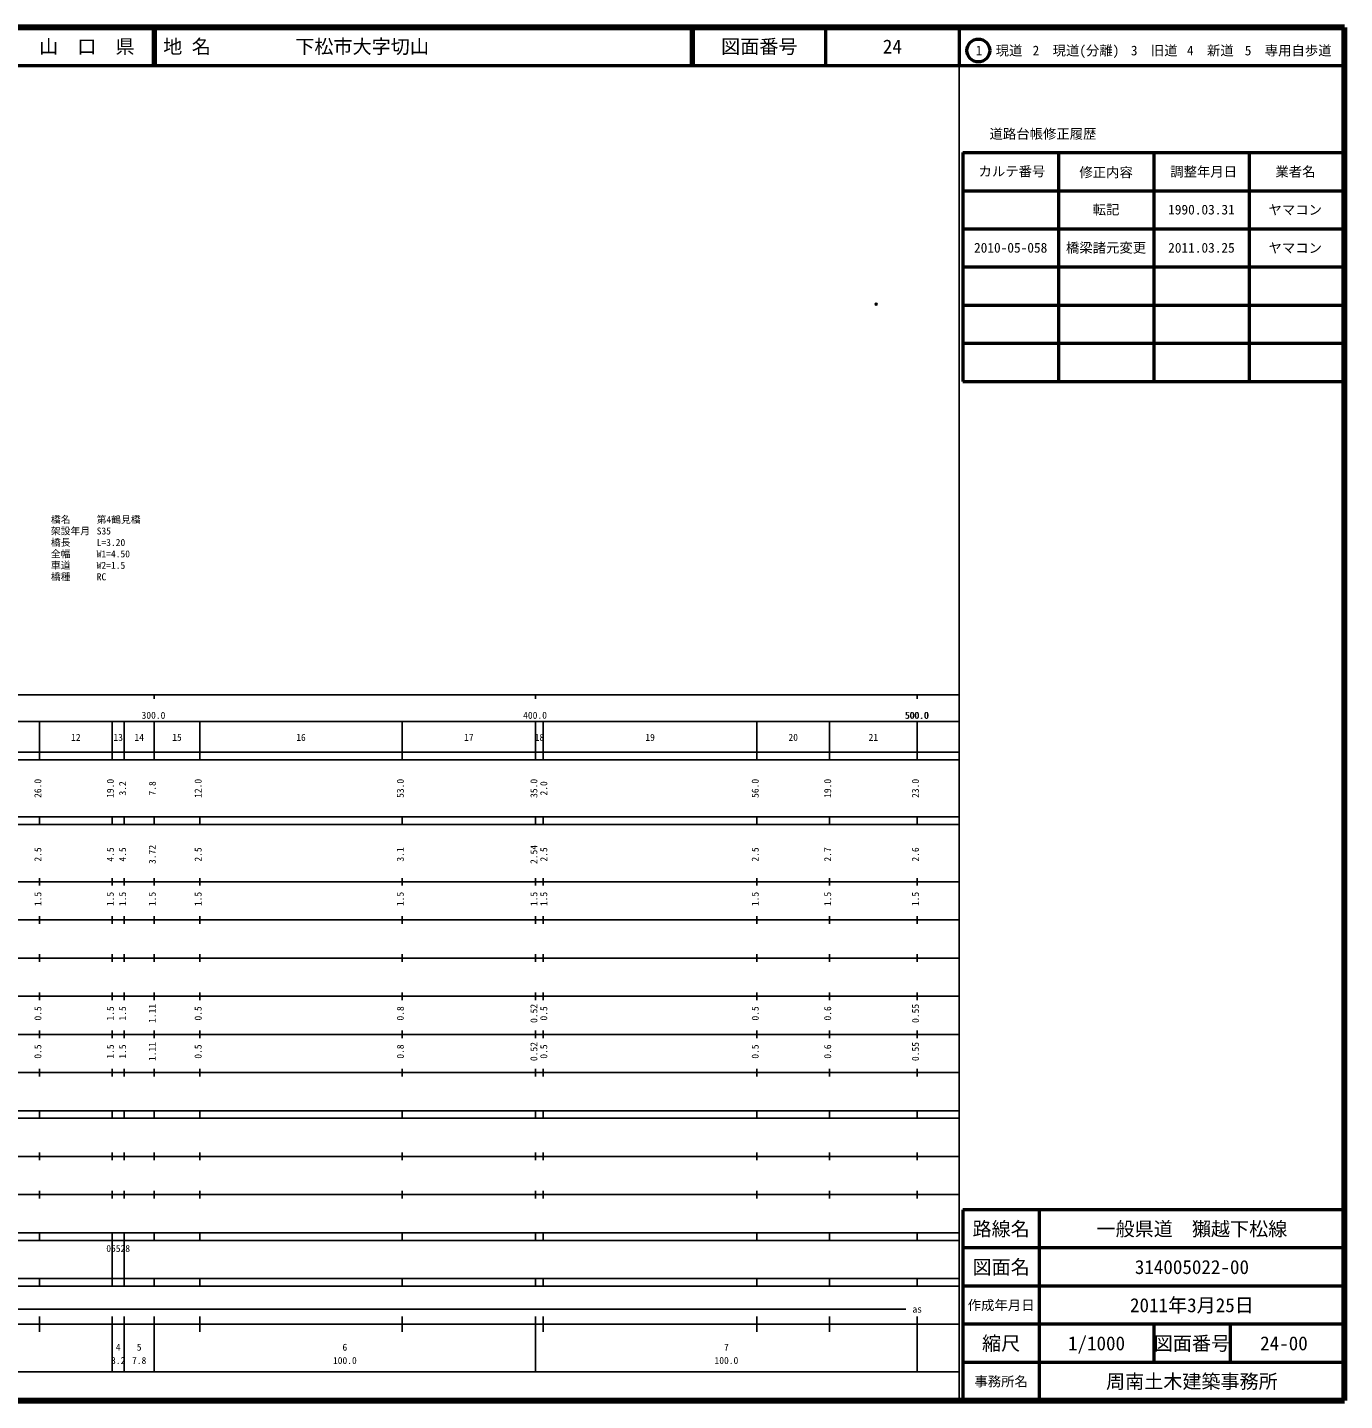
# Model space of a CAD drawing. Units: millimetres on the paper, with parts at other scales. Extents: x 40 to 680, y 20 to 380.
# Drawn here: x 334.8 to 680, y 20 to 380 of the extents above; entities that cross this region are included whole.
import ezdxf
from ezdxf.enums import TextEntityAlignment as Align

# ---------------------------------------------------------------- set-up
doc = ezdxf.new("R2010")
doc.units = ezdxf.units.MM
doc.header["$PDMODE"] = 32
doc.header["$PDSIZE"] = 0.5
for name, color, linetype in [('M-OTRS', 6, 'Continuous'), ('M-STR-HTXT', 7, 'Continuous'), ('M-TTL-TXT', 7, 'Continuous')]:
    doc.layers.add(name, color=color, linetype=linetype)
for name, color, linetype, lineweight in [('M-TTL', 2, 'Continuous', 140), ('M-TTL-BAND', 7, 'Continuous', 25), ('M-TTL-FRAM', 2, 'Continuous', 50), ('M-TTL-LINE', 7, 'Continuous', 50)]:
    doc.layers.add(name, color=color, linetype=linetype, lineweight=lineweight)
doc.styles.add('ＭＳ ゴシック', font='')
doc.styles.get('ＭＳ ゴシック').set_extended_font_data('MS Gothic')

msp = doc.modelspace()

# ---------------------------------------------------------------- linework, layer by layer
at = {"layer": 'M-OTRS'}
msp.add_point((557.248, 307.481), dxfattribs=at)
at = {"layer": 'M-TTL'}
for p, q in [((680, 380), (40, 380)), ((680, 20), (680, 380)), ((40, 20), (680, 20))]:
    msp.add_line(p, q, dxfattribs=at)
at = {"layer": 'M-TTL-BAND'}
for p, q in [((579, 20), (579, 370)), ((40, 205), (579, 205)), ((368, 205), (368, 204)), ((468, 205), (468, 204)), ((568, 205), (568, 204)), ((68, 198), (579, 198)), ((338, 188), (338, 198)), ((357, 188), (357, 198)), ((360.2, 188), (360.2, 198)), ((368, 188), (368, 198)), ((380, 188), (380, 198)), ((433, 188), (433, 198)), ((468, 188), (468, 198)), ((470, 188), (470, 198)), ((526, 188), (526, 198)), ((545, 188), (545, 198)), ((568, 188), (568, 198)), ((40, 190), (579, 190)), ((40, 188), (579, 188)), ((40, 173), (579, 173)), ((338, 171), (338, 173)), ((357, 171), (357, 173)), ((360.2, 171), (360.2, 173)), ((368, 171), (368, 173)), ((380, 171), (380, 173)), ((433, 171), (433, 173)), ((468, 171), (468, 173)), ((470, 171), (470, 173)), ((526, 171), (526, 173)), ((545, 171), (545, 173)), ((568, 171), (568, 173)), ((40, 171), (579, 171)), ((40, 156), (579, 156)), ((338, 155), (338, 157)), ((357, 155), (357, 157)), ((360.2, 155), (360.2, 157)), ((368, 155), (368, 157)), ((380, 155), (380, 157)), ((433, 155), (433, 157)), ((468, 155), (468, 157)), ((470, 155), (470, 157)), ((526, 155), (526, 157)), ((545, 155), (545, 157)), ((568, 155), (568, 157)), ((46, 146), (579, 146)), ((338, 145), (338, 147)), ((357, 145), (357, 147)), ((360.2, 145), (360.2, 147)), ((368, 145), (368, 147)), ((380, 145), (380, 147)), ((433, 145), (433, 147)), ((468, 145), (468, 147)), ((470, 145), (470, 147)), ((526, 145), (526, 147)), ((545, 145), (545, 147)), ((568, 145), (568, 147)), ((338, 135), (338, 137)), ((357, 135), (357, 137)), ((360.2, 135), (360.2, 137)), ((368, 135), (368, 137)), ((380, 135), (380, 137)), ((433, 135), (433, 137)), ((468, 135), (468, 137)), ((470, 135), (470, 137)), ((526, 135), (526, 137)), ((545, 135), (545, 137)), ((568, 135), (568, 137)), ((52, 136), (579, 136)), ((46, 126), (579, 126)), ((338, 125), (338, 127)), ((357, 125), (357, 127)), ((360.2, 125), (360.2, 127)), ((368, 125), (368, 127)), ((380, 125), (380, 127)), ((433, 125), (433, 127)), ((468, 125), (468, 127)), ((470, 125), (470, 127)), ((526, 125), (526, 127)), ((545, 125), (545, 127)), ((568, 125), (568, 127)), ((52, 116), (579, 116)), ((338, 115), (338, 117)), ((357, 115), (357, 117)), ((360.2, 115), (360.2, 117)), ((368, 115), (368, 117)), ((380, 115), (380, 117)), ((433, 115), (433, 117)), ((468, 115), (468, 117)), ((470, 115), (470, 117)), ((526, 115), (526, 117)), ((545, 115), (545, 117)), ((568, 115), (568, 117)), ((46, 106), (579, 106)), ((338, 105), (338, 107)), ((357, 105), (357, 107)), ((360.2, 105), (360.2, 107)), ((368, 105), (368, 107)), ((380, 105), (380, 107)), ((433, 105), (433, 107)), ((468, 105), (468, 107)), ((470, 105), (470, 107)), ((526, 105), (526, 107)), ((545, 105), (545, 107)), ((568, 105), (568, 107)), ((40, 96), (579, 96)), ((40, 94), (579, 94)), ((338, 94), (338, 96)), ((357, 94), (357, 96)), ((360.2, 94), (360.2, 96)), ((368, 94), (368, 96)), ((380, 94), (380, 96)), ((433, 94), (433, 96)), ((468, 94), (468, 96)), ((470, 94), (470, 96)), ((526, 94), (526, 96)), ((545, 94), (545, 96)), ((568, 94), (568, 96)), ((49, 84), (579, 84)), ((338, 83), (338, 85)), ((357, 83), (357, 85)), ((360.2, 83), (360.2, 85)), ((368, 83), (368, 85)), ((380, 83), (380, 85)), ((433, 83), (433, 85)), ((468, 83), (468, 85)), ((470, 83), (470, 85)), ((526, 83), (526, 85)), ((545, 83), (545, 85)), ((568, 83), (568, 85)), ((40, 74), (579, 74)), ((338, 73), (338, 75)), ((357, 73), (357, 75)), ((360.2, 73), (360.2, 75)), ((368, 73), (368, 75)), ((380, 73), (380, 75)), ((433, 73), (433, 75)), ((468, 73), (468, 75)), ((470, 73), (470, 75)), ((526, 73), (526, 75)), ((545, 73), (545, 75)), ((568, 73), (568, 75)), ((40, 64), (579, 64)), ((40, 62), (579, 62)), ((338, 62), (338, 64)), ((357, 62), (357, 64)), ((357, 52), (357, 62)), ((360.2, 62), (360.2, 64)), ((360.2, 52), (360.2, 62)), ((368, 62), (368, 64)), ((380, 62), (380, 64)), ((433, 62), (433, 64)), ((468, 62), (468, 64)), ((470, 62), (470, 64)), ((526, 62), (526, 64)), ((545, 62), (545, 64)), ((568, 62), (568, 64)), ((40, 52), (579, 52)), ((338, 50), (338, 52)), ((357, 50), (357, 52)), ((360.2, 50), (360.2, 52)), ((368, 50), (368, 52)), ((380, 50), (380, 52)), ((433, 50), (433, 52)), ((468, 50), (468, 52)), ((470, 50), (470, 52)), ((526, 50), (526, 52)), ((545, 50), (545, 52)), ((568, 50), (568, 52)), ((40, 50), (579, 50)), ((71, 44), (565, 44)), ((40, 40), (579, 40)), ((338, 38), (338, 42)), ((357, 27.5), (357, 42)), ((360.2, 27.5), (360.2, 42)), ((368, 27.5), (368, 42)), ((380, 38), (380, 42)), ((433, 38), (433, 42)), ((468, 27.5), (468, 42)), ((470, 38), (470, 42)), ((526, 38), (526, 42)), ((545, 38), (545, 42)), ((568, 27.5), (568, 42)), ((68, 27.5), (579, 27.5))]:
    msp.add_line(p, q, dxfattribs=at)
at = {"layer": 'M-TTL-FRAM'}
for p, q in [((580, 347.197), (580, 287.197)), ((580, 347.197), (680, 347.197)), ((580, 287.197), (680, 287.197)), ((680, 70), (580, 70)), ((580, 70), (580, 20))]:
    msp.add_line(p, q, dxfattribs=at)
at = {"layer": 'M-TTL-LINE'}
for p, q in [((367.75, 380), (367.75, 370)), ((368.25, 380), (368.25, 370)), ((508.747, 380), (508.747, 370)), ((509.247, 380), (509.247, 370)), ((543.997, 380), (543.997, 370)), ((579, 380), (579, 370)), ((40, 370), (680, 370)), ((605, 347.197), (605, 287.197)), ((630, 347.197), (630, 287.197)), ((655, 347.197), (655, 287.197)), ((580, 337.197), (680, 337.197)), ((580, 327.197), (680, 327.197)), ((580, 317.197), (680, 317.197)), ((580, 307.197), (680, 307.197)), ((580, 297.197), (680, 297.197)), ((600, 70), (600, 20)), ((680, 60), (580, 60)), ((680, 50), (580, 50)), ((680, 40), (580, 40)), ((630, 40), (630, 30)), ((650, 40), (650, 30)), ((680, 30), (580, 30))]:
    msp.add_line(p, q, dxfattribs=at)
msp.add_circle((584.031, 373.958), 3, dxfattribs=at)

# ---------------------------------------------------------------- texts
at = {"layer": 'M-STR-HTXT', "style": 'ＭＳ ゴシック'}
for s, p in [('橋名', (340.959, 249.512)), ('第4鶴見橋', (352.959, 249.512)), ('架設年月', (340.959, 246.512)), ('S35', (352.959, 246.512)), ('橋長', (340.959, 243.512)), ('L=3.20', (352.959, 243.512)), ('全幅', (340.959, 240.512)), ('W1=4.50', (352.959, 240.512)), ('車道', (340.959, 237.512)), ('W2=1.5', (352.959, 237.512)), ('橋種', (340.959, 234.512)), ('RC', (352.959, 234.512))]:
    msp.add_text(s, height=1.833, dxfattribs=at).set_placement(p, align=Align.BOTTOM_LEFT)
at = {"layer": 'M-TTL-BAND', "style": 'ＭＳ ゴシック'}
for s, p in [('300.0', (367.844, 198.195)), ('400.0', (467.844, 198.195)), ('500.0', (567.844, 198.195)), ('500.0', (568, 198.195)), ('12', (347.5, 192.405)), ('13', (358.6, 192.405)), ('14', (364.1, 192.405)), ('15', (374, 192.405)), ('16', (406.5, 192.405)), ('17', (450.5, 192.405)), ('18', (469, 192.405)), ('19', (498, 192.405)), ('20', (535.5, 192.405)), ('21', (556.5, 192.405)), ('as', (568, 42.5)), ('4', (358.6, 32.523)), ('5', (364.1, 32.523)), ('6', (418, 32.523)), ('7', (518, 32.523)), ('3.2', (358.6, 29.033)), ('7.8', (364.1, 29.033)), ('100.0', (418, 29.033)), ('100.0', (518, 29.033))]:
    msp.add_text(s, height=1.833, dxfattribs=at).set_placement(p, align=Align.BOTTOM_CENTER)
for s, p in [('26.0', (339, 180.5)), ('19.0', (358, 180.5)), ('3.2', (361.2, 180.5)), ('7.8', (369, 180.5)), ('12.0', (381, 180.5)), ('53.0', (434, 180.5)), ('35.0', (469, 180.5)), ('2.0', (471.593, 180.5)), ('56.0', (527, 180.5)), ('19.0', (546, 180.5)), ('23.0', (569, 180.5)), ('2.5', (339, 163.174)), ('4.5', (358, 163.174)), ('4.5', (361.2, 163.174)), ('3.72', (369, 163.174)), ('2.5', (381, 163.174)), ('3.1', (434, 163.174)), ('2.54', (469, 163.174)), ('2.5', (471.593, 163.174)), ('2.5', (527, 163.174)), ('2.7', (546, 163.174)), ('2.6', (569, 163.174)), ('1.5', (339, 151.5)), ('1.5', (358, 151.5)), ('1.5', (361.2, 151.5)), ('1.5', (369, 151.5)), ('1.5', (381, 151.5)), ('1.5', (434, 151.5)), ('1.5', (469, 151.5)), ('1.5', (471.593, 151.5)), ('1.5', (527, 151.5)), ('1.5', (546, 151.5)), ('1.5', (569, 151.5)), ('0.5', (339, 121.5)), ('1.5', (358, 121.5)), ('1.5', (361.2, 121.5)), ('1.11', (369, 121.5)), ('0.5', (381, 121.5)), ('0.8', (434, 121.5)), ('0.52', (469, 121.5)), ('0.5', (471.593, 121.5)), ('0.5', (527, 121.5)), ('0.6', (546, 121.5)), ('0.55', (569, 121.5)), ('0.5', (339, 111.5)), ('1.5', (358, 111.5)), ('1.5', (361.2, 111.5)), ('1.11', (369, 111.5)), ('0.5', (381, 111.5)), ('0.8', (434, 111.5)), ('0.52', (469, 111.5)), ('0.5', (471.593, 111.5)), ('0.5', (527, 111.5)), ('0.6', (546, 111.5)), ('0.55', (569, 111.5))]:
    msp.add_text(s, height=1.833, rotation=90, dxfattribs=at).set_placement(p, align=Align.BOTTOM_CENTER)
msp.add_text('05528', height=1.833, dxfattribs=at).set_placement((355.475, 58.405), align=Align.BOTTOM_LEFT)
at = {"layer": 'M-TTL-TXT', "style": 'ＭＳ ゴシック'}
for s, height, p in [('山\u3000口\u3000県', 3.666, (350.375, 375)), ('図面番号', 3.666, (526.622, 375)), ('24', 3.666, (561.497, 375)), ('1\u3000現道', 2.566, (589.448, 373.958)), ('2\u3000現道(分離)', 2.566, (609.619, 373.958)), ('3\u3000旧道', 2.566, (630.121, 373.958)), ('4\u3000新道', 2.566, (644.824, 373.958)), ('5\u3000専用自歩道', 2.566, (665.228, 373.958)), ('道路台帳修正履歴', 2.566, (600.968, 352.113)), ('カルテ番号', 2.566, (592.839, 342.277)), ('修正内容', 2.566, (617.509, 342.023)), ('調整年月日', 2.566, (643.089, 342.197)), ('業者名', 2.566, (667.134, 342.197)), ('転記', 2.566, (617.5, 332.245)), ('1990.03.31', 2.566, (642.5, 332.245)), ('ヤマコン', 2.566, (667.077, 332.189)), ('2010-05-058', 2.566, (592.5, 322.245)), ('橋梁諸元変更', 2.566, (617.5, 322.245)), ('2011.03.25', 2.566, (642.5, 322.245)), ('ヤマコン', 2.566, (667.077, 322.189)), ('路線名', 3.666, (590, 65)), ('路線名', 3.666, (590, 65)), ('一般県道\u3000獺越下松線', 3.666, (640, 65)), ('図面名', 3.666, (590, 55)), ('図面名', 3.666, (590, 55)), ('314005022-00', 3.666, (640, 55)), ('2011年3月25日', 3.666, (640, 45)), ('作成年月日', 2.566, (590, 45)), ('作成年月日', 2.566, (590, 45)), ('縮尺', 3.666, (590, 35)), ('縮尺', 3.666, (590, 35)), ('1/1000', 3.666, (615, 35)), ('図面番号', 3.666, (640, 35)), ('図面番号', 3.666, (640, 35)), ('24-00', 3.666, (664.125, 35)), ('事務所名', 2.566, (590, 25)), ('事務所名', 2.566, (590, 25)), ('周南土木建築事務所', 3.666, (640, 25))]:
    msp.add_text(s, height=height, dxfattribs=at).set_placement(p, align=Align.MIDDLE_CENTER)
for s, p in [('地 名', (370.38, 375)), ('下松市大字切山', (405.024, 375))]:
    msp.add_text(s, height=3.666, dxfattribs=at).set_placement(p, align=Align.MIDDLE_LEFT)

doc.saveas('drawing.dxf')
